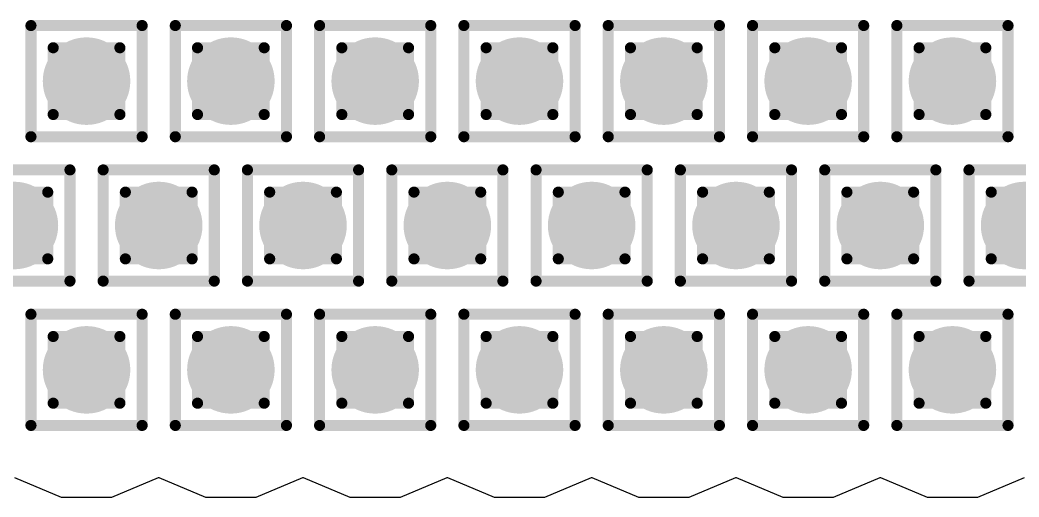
# Model space of a CAD drawing. Header units: inches. Extents: x -12 to 5357, y -8 to 5291.
# Drawn here: x 37.18 to 41.746, y 8.817 to 10.997 of the extents above; entities that cross this region are included whole.
import ezdxf

# ---------------------------------------------------------------- set-up
doc = ezdxf.new("R2010")
doc.units = ezdxf.units.IN
for name, color, linetype in [('Bottom Layer', 5, 'Continuous'), ('Drill Drawing', 1, 'Continuous'), ('Ground', 16, 'Continuous'), ('Power', 76, 'Continuous'), ('Top Layer', 1, 'Continuous'), ('Via Holes', 16, 'Continuous')]:
    doc.layers.add(name, color=color, linetype=linetype)

msp = doc.modelspace()

# ---------------------------------------------------------------- hatches: boundary and pattern name
at = {"layer": 'Bottom Layer'}
h = msp.add_hatch(color=5, dxfattribs=at)
edge = h.paths.add_edge_path()
edge.add_arc((37.4843, 10.7172), 0.2, 0, 360)
h = msp.add_hatch(color=5, dxfattribs=at)
edge = h.paths.add_edge_path()
edge.add_arc((38.1439, 10.7172), 0.2, 0, 360)
h = msp.add_hatch(color=5, dxfattribs=at)
edge = h.paths.add_edge_path()
edge.add_arc((38.8034, 10.7172), 0.2, 0, 360)
h = msp.add_hatch(color=5, dxfattribs=at)
edge = h.paths.add_edge_path()
edge.add_arc((39.4629, 10.7172), 0.2, 0, 360)
h = msp.add_hatch(color=5, dxfattribs=at)
edge = h.paths.add_edge_path()
edge.add_arc((40.1225, 10.7172), 0.2, 0, 360)
h = msp.add_hatch(color=5, dxfattribs=at)
edge = h.paths.add_edge_path()
edge.add_arc((40.782, 10.7172), 0.2, 0, 360)
h = msp.add_hatch(color=5, dxfattribs=at)
edge = h.paths.add_edge_path()
edge.add_arc((41.4415, 10.7172), 0.2, 0, 360)
h = msp.add_hatch(color=5, dxfattribs=at)
edge = h.paths.add_edge_path()
edge.add_arc((37.1546, 10.0576), 0.2, 0, 360)
h = msp.add_hatch(color=5, dxfattribs=at)
edge = h.paths.add_edge_path()
edge.add_arc((37.8141, 10.0576), 0.2, 0, 360)
h = msp.add_hatch(color=5, dxfattribs=at)
edge = h.paths.add_edge_path()
edge.add_arc((38.4736, 10.0576), 0.2, 0, 360)
h = msp.add_hatch(color=5, dxfattribs=at)
edge = h.paths.add_edge_path()
edge.add_arc((39.1332, 10.0576), 0.2, 0, 360)
h = msp.add_hatch(color=5, dxfattribs=at)
edge = h.paths.add_edge_path()
edge.add_arc((39.7927, 10.0576), 0.2, 0, 360)
h = msp.add_hatch(color=5, dxfattribs=at)
edge = h.paths.add_edge_path()
edge.add_arc((40.4522, 10.0576), 0.2, 0, 360)
h = msp.add_hatch(color=5, dxfattribs=at)
edge = h.paths.add_edge_path()
edge.add_arc((41.1118, 10.0576), 0.2, 0, 360)
h = msp.add_hatch(color=5, dxfattribs=at)
edge = h.paths.add_edge_path()
edge.add_arc((41.7713, 10.0576), 0.2, 0, 360)
h = msp.add_hatch(color=5, dxfattribs=at)
edge = h.paths.add_edge_path()
edge.add_arc((37.4843, 9.3981), 0.2, 0, 360)
h = msp.add_hatch(color=5, dxfattribs=at)
edge = h.paths.add_edge_path()
edge.add_arc((38.1439, 9.3981), 0.2, 0, 360)
h = msp.add_hatch(color=5, dxfattribs=at)
edge = h.paths.add_edge_path()
edge.add_arc((38.8034, 9.3981), 0.2, 0, 360)
h = msp.add_hatch(color=5, dxfattribs=at)
edge = h.paths.add_edge_path()
edge.add_arc((39.4629, 9.3981), 0.2, 0, 360)
h = msp.add_hatch(color=5, dxfattribs=at)
edge = h.paths.add_edge_path()
edge.add_arc((40.1225, 9.3981), 0.2, 0, 360)
h = msp.add_hatch(color=5, dxfattribs=at)
edge = h.paths.add_edge_path()
edge.add_arc((40.782, 9.3981), 0.2, 0, 360)
h = msp.add_hatch(color=5, dxfattribs=at)
edge = h.paths.add_edge_path()
edge.add_arc((41.4415, 9.3981), 0.2, 0, 360)
at = {"layer": 'Ground'}
h = msp.add_hatch(color=16, dxfattribs=at)
edge = h.paths.add_edge_path()
edge.add_arc((37.4843, 10.7172), 0.2, 0, 360)
h = msp.add_hatch(color=16, dxfattribs=at)
edge = h.paths.add_edge_path()
edge.add_arc((38.1439, 10.7172), 0.2, 0, 360)
h = msp.add_hatch(color=16, dxfattribs=at)
edge = h.paths.add_edge_path()
edge.add_arc((38.8034, 10.7172), 0.2, 0, 360)
h = msp.add_hatch(color=16, dxfattribs=at)
edge = h.paths.add_edge_path()
edge.add_arc((39.4629, 10.7172), 0.2, 0, 360)
h = msp.add_hatch(color=16, dxfattribs=at)
edge = h.paths.add_edge_path()
edge.add_arc((40.1225, 10.7172), 0.2, 0, 360)
h = msp.add_hatch(color=16, dxfattribs=at)
edge = h.paths.add_edge_path()
edge.add_arc((40.782, 10.7172), 0.2, 0, 360)
h = msp.add_hatch(color=16, dxfattribs=at)
edge = h.paths.add_edge_path()
edge.add_arc((41.4415, 10.7172), 0.2, 0, 360)
h = msp.add_hatch(color=16, dxfattribs=at)
edge = h.paths.add_edge_path()
edge.add_arc((37.1546, 10.0576), 0.2, 0, 360)
h = msp.add_hatch(color=16, dxfattribs=at)
edge = h.paths.add_edge_path()
edge.add_arc((37.8141, 10.0576), 0.2, 0, 360)
h = msp.add_hatch(color=16, dxfattribs=at)
edge = h.paths.add_edge_path()
edge.add_arc((38.4736, 10.0576), 0.2, 0, 360)
h = msp.add_hatch(color=16, dxfattribs=at)
edge = h.paths.add_edge_path()
edge.add_arc((39.1332, 10.0576), 0.2, 0, 360)
h = msp.add_hatch(color=16, dxfattribs=at)
edge = h.paths.add_edge_path()
edge.add_arc((39.7927, 10.0576), 0.2, 0, 360)
h = msp.add_hatch(color=16, dxfattribs=at)
edge = h.paths.add_edge_path()
edge.add_arc((40.4522, 10.0576), 0.2, 0, 360)
h = msp.add_hatch(color=16, dxfattribs=at)
edge = h.paths.add_edge_path()
edge.add_arc((41.1118, 10.0576), 0.2, 0, 360)
h = msp.add_hatch(color=16, dxfattribs=at)
edge = h.paths.add_edge_path()
edge.add_arc((41.7713, 10.0576), 0.2, 0, 360)
h = msp.add_hatch(color=16, dxfattribs=at)
edge = h.paths.add_edge_path()
edge.add_arc((37.4843, 9.3981), 0.2, 0, 360)
h = msp.add_hatch(color=16, dxfattribs=at)
edge = h.paths.add_edge_path()
edge.add_arc((38.1439, 9.3981), 0.2, 0, 360)
h = msp.add_hatch(color=16, dxfattribs=at)
edge = h.paths.add_edge_path()
edge.add_arc((38.8034, 9.3981), 0.2, 0, 360)
h = msp.add_hatch(color=16, dxfattribs=at)
edge = h.paths.add_edge_path()
edge.add_arc((39.4629, 9.3981), 0.2, 0, 360)
h = msp.add_hatch(color=16, dxfattribs=at)
edge = h.paths.add_edge_path()
edge.add_arc((40.1225, 9.3981), 0.2, 0, 360)
h = msp.add_hatch(color=16, dxfattribs=at)
edge = h.paths.add_edge_path()
edge.add_arc((40.782, 9.3981), 0.2, 0, 360)
h = msp.add_hatch(color=16, dxfattribs=at)
edge = h.paths.add_edge_path()
edge.add_arc((41.4415, 9.3981), 0.2, 0, 360)
at = {"layer": 'Power'}
h = msp.add_hatch(color=76, dxfattribs=at)
edge = h.paths.add_edge_path()
edge.add_arc((37.4843, 10.7172), 0.2, 0, 360)
h = msp.add_hatch(color=76, dxfattribs=at)
edge = h.paths.add_edge_path()
edge.add_arc((38.1439, 10.7172), 0.2, 0, 360)
h = msp.add_hatch(color=76, dxfattribs=at)
edge = h.paths.add_edge_path()
edge.add_arc((38.8034, 10.7172), 0.2, 0, 360)
h = msp.add_hatch(color=76, dxfattribs=at)
edge = h.paths.add_edge_path()
edge.add_arc((39.4629, 10.7172), 0.2, 0, 360)
h = msp.add_hatch(color=76, dxfattribs=at)
edge = h.paths.add_edge_path()
edge.add_arc((40.1225, 10.7172), 0.2, 0, 360)
h = msp.add_hatch(color=76, dxfattribs=at)
edge = h.paths.add_edge_path()
edge.add_arc((40.782, 10.7172), 0.2, 0, 360)
h = msp.add_hatch(color=76, dxfattribs=at)
edge = h.paths.add_edge_path()
edge.add_arc((41.4415, 10.7172), 0.2, 0, 360)
h = msp.add_hatch(color=76, dxfattribs=at)
edge = h.paths.add_edge_path()
edge.add_arc((37.1546, 10.0576), 0.2, 0, 360)
h = msp.add_hatch(color=76, dxfattribs=at)
edge = h.paths.add_edge_path()
edge.add_arc((37.8141, 10.0576), 0.2, 0, 360)
h = msp.add_hatch(color=76, dxfattribs=at)
edge = h.paths.add_edge_path()
edge.add_arc((38.4736, 10.0576), 0.2, 0, 360)
h = msp.add_hatch(color=76, dxfattribs=at)
edge = h.paths.add_edge_path()
edge.add_arc((39.1332, 10.0576), 0.2, 0, 360)
h = msp.add_hatch(color=76, dxfattribs=at)
edge = h.paths.add_edge_path()
edge.add_arc((39.7927, 10.0576), 0.2, 0, 360)
h = msp.add_hatch(color=76, dxfattribs=at)
edge = h.paths.add_edge_path()
edge.add_arc((40.4522, 10.0576), 0.2, 0, 360)
h = msp.add_hatch(color=76, dxfattribs=at)
edge = h.paths.add_edge_path()
edge.add_arc((41.1118, 10.0576), 0.2, 0, 360)
h = msp.add_hatch(color=76, dxfattribs=at)
edge = h.paths.add_edge_path()
edge.add_arc((41.7713, 10.0576), 0.2, 0, 360)
h = msp.add_hatch(color=76, dxfattribs=at)
edge = h.paths.add_edge_path()
edge.add_arc((37.4843, 9.3981), 0.2, 0, 360)
h = msp.add_hatch(color=76, dxfattribs=at)
edge = h.paths.add_edge_path()
edge.add_arc((38.1439, 9.3981), 0.2, 0, 360)
h = msp.add_hatch(color=76, dxfattribs=at)
edge = h.paths.add_edge_path()
edge.add_arc((38.8034, 9.3981), 0.2, 0, 360)
h = msp.add_hatch(color=76, dxfattribs=at)
edge = h.paths.add_edge_path()
edge.add_arc((39.4629, 9.3981), 0.2, 0, 360)
h = msp.add_hatch(color=76, dxfattribs=at)
edge = h.paths.add_edge_path()
edge.add_arc((40.1225, 9.3981), 0.2, 0, 360)
h = msp.add_hatch(color=76, dxfattribs=at)
edge = h.paths.add_edge_path()
edge.add_arc((40.782, 9.3981), 0.2, 0, 360)
h = msp.add_hatch(color=76, dxfattribs=at)
edge = h.paths.add_edge_path()
edge.add_arc((41.4415, 9.3981), 0.2, 0, 360)
at = {"layer": 'Top Layer'}
h = msp.add_hatch(color=1, dxfattribs=at)
edge = h.paths.add_edge_path()
edge.add_arc((37.4843, 10.7172), 0.2, 0, 360)
h = msp.add_hatch(color=1, dxfattribs=at)
edge = h.paths.add_edge_path()
edge.add_arc((38.1439, 10.7172), 0.2, 0, 360)
h = msp.add_hatch(color=1, dxfattribs=at)
edge = h.paths.add_edge_path()
edge.add_arc((38.8034, 10.7172), 0.2, 0, 360)
h = msp.add_hatch(color=1, dxfattribs=at)
edge = h.paths.add_edge_path()
edge.add_arc((39.4629, 10.7172), 0.2, 0, 360)
h = msp.add_hatch(color=1, dxfattribs=at)
edge = h.paths.add_edge_path()
edge.add_arc((40.1225, 10.7172), 0.2, 0, 360)
h = msp.add_hatch(color=1, dxfattribs=at)
edge = h.paths.add_edge_path()
edge.add_arc((40.782, 10.7172), 0.2, 0, 360)
h = msp.add_hatch(color=1, dxfattribs=at)
edge = h.paths.add_edge_path()
edge.add_arc((41.4415, 10.7172), 0.2, 0, 360)
h = msp.add_hatch(color=1, dxfattribs=at)
edge = h.paths.add_edge_path()
edge.add_arc((37.1546, 10.0576), 0.2, 0, 360)
h = msp.add_hatch(color=1, dxfattribs=at)
edge = h.paths.add_edge_path()
edge.add_arc((37.8141, 10.0576), 0.2, 0, 360)
h = msp.add_hatch(color=1, dxfattribs=at)
edge = h.paths.add_edge_path()
edge.add_arc((38.4736, 10.0576), 0.2, 0, 360)
h = msp.add_hatch(color=1, dxfattribs=at)
edge = h.paths.add_edge_path()
edge.add_arc((39.1332, 10.0576), 0.2, 0, 360)
h = msp.add_hatch(color=1, dxfattribs=at)
edge = h.paths.add_edge_path()
edge.add_arc((39.7927, 10.0576), 0.2, 0, 360)
h = msp.add_hatch(color=1, dxfattribs=at)
edge = h.paths.add_edge_path()
edge.add_arc((40.4522, 10.0576), 0.2, 0, 360)
h = msp.add_hatch(color=1, dxfattribs=at)
edge = h.paths.add_edge_path()
edge.add_arc((41.1118, 10.0576), 0.2, 0, 360)
h = msp.add_hatch(color=1, dxfattribs=at)
edge = h.paths.add_edge_path()
edge.add_arc((41.7713, 10.0576), 0.2, 0, 360)
h = msp.add_hatch(color=1, dxfattribs=at)
edge = h.paths.add_edge_path()
edge.add_arc((37.4843, 9.3981), 0.2, 0, 360)
h = msp.add_hatch(color=1, dxfattribs=at)
edge = h.paths.add_edge_path()
edge.add_arc((38.1439, 9.3981), 0.2, 0, 360)
h = msp.add_hatch(color=1, dxfattribs=at)
edge = h.paths.add_edge_path()
edge.add_arc((38.8034, 9.3981), 0.2, 0, 360)
h = msp.add_hatch(color=1, dxfattribs=at)
edge = h.paths.add_edge_path()
edge.add_arc((39.4629, 9.3981), 0.2, 0, 360)
h = msp.add_hatch(color=1, dxfattribs=at)
edge = h.paths.add_edge_path()
edge.add_arc((40.1225, 9.3981), 0.2, 0, 360)
h = msp.add_hatch(color=1, dxfattribs=at)
edge = h.paths.add_edge_path()
edge.add_arc((40.782, 9.3981), 0.2, 0, 360)
h = msp.add_hatch(color=1, dxfattribs=at)
edge = h.paths.add_edge_path()
edge.add_arc((41.4415, 9.3981), 0.2, 0, 360)
at = {"layer": 'Via Holes'}
h = msp.add_hatch(color=7, dxfattribs=at)
edge = h.paths.add_edge_path()
edge.add_arc((37.4843, 10.7172), 0.1, 0, 360)
h = msp.add_hatch(color=7, dxfattribs=at)
edge = h.paths.add_edge_path()
edge.add_arc((38.1439, 10.7172), 0.1, 0, 360)
h = msp.add_hatch(color=7, dxfattribs=at)
edge = h.paths.add_edge_path()
edge.add_arc((38.8034, 10.7172), 0.1, 0, 360)
h = msp.add_hatch(color=7, dxfattribs=at)
edge = h.paths.add_edge_path()
edge.add_arc((39.4629, 10.7172), 0.1, 0, 360)
h = msp.add_hatch(color=7, dxfattribs=at)
edge = h.paths.add_edge_path()
edge.add_arc((40.1225, 10.7172), 0.1, 0, 360)
h = msp.add_hatch(color=7, dxfattribs=at)
edge = h.paths.add_edge_path()
edge.add_arc((40.782, 10.7172), 0.1, 0, 360)
h = msp.add_hatch(color=7, dxfattribs=at)
edge = h.paths.add_edge_path()
edge.add_arc((41.4415, 10.7172), 0.1, 0, 360)
h = msp.add_hatch(color=7, dxfattribs=at)
edge = h.paths.add_edge_path()
edge.add_arc((37.1546, 10.0576), 0.1, 0, 360)
h = msp.add_hatch(color=7, dxfattribs=at)
edge = h.paths.add_edge_path()
edge.add_arc((37.8141, 10.0576), 0.1, 0, 360)
h = msp.add_hatch(color=7, dxfattribs=at)
edge = h.paths.add_edge_path()
edge.add_arc((38.4736, 10.0576), 0.1, 0, 360)
h = msp.add_hatch(color=7, dxfattribs=at)
edge = h.paths.add_edge_path()
edge.add_arc((39.1332, 10.0576), 0.1, 0, 360)
h = msp.add_hatch(color=7, dxfattribs=at)
edge = h.paths.add_edge_path()
edge.add_arc((39.7927, 10.0576), 0.1, 0, 360)
h = msp.add_hatch(color=7, dxfattribs=at)
edge = h.paths.add_edge_path()
edge.add_arc((40.4522, 10.0576), 0.1, 0, 360)
h = msp.add_hatch(color=7, dxfattribs=at)
edge = h.paths.add_edge_path()
edge.add_arc((41.1118, 10.0576), 0.1, 0, 360)
h = msp.add_hatch(color=7, dxfattribs=at)
edge = h.paths.add_edge_path()
edge.add_arc((41.7713, 10.0576), 0.1, 0, 360)
h = msp.add_hatch(color=7, dxfattribs=at)
edge = h.paths.add_edge_path()
edge.add_arc((37.4843, 9.3981), 0.1, 0, 360)
h = msp.add_hatch(color=7, dxfattribs=at)
edge = h.paths.add_edge_path()
edge.add_arc((38.1439, 9.3981), 0.1, 0, 360)
h = msp.add_hatch(color=7, dxfattribs=at)
edge = h.paths.add_edge_path()
edge.add_arc((38.8034, 9.3981), 0.1, 0, 360)
h = msp.add_hatch(color=7, dxfattribs=at)
edge = h.paths.add_edge_path()
edge.add_arc((39.4629, 9.3981), 0.1, 0, 360)
h = msp.add_hatch(color=7, dxfattribs=at)
edge = h.paths.add_edge_path()
edge.add_arc((40.1225, 9.3981), 0.1, 0, 360)
h = msp.add_hatch(color=7, dxfattribs=at)
edge = h.paths.add_edge_path()
edge.add_arc((40.782, 9.3981), 0.1, 0, 360)
h = msp.add_hatch(color=7, dxfattribs=at)
edge = h.paths.add_edge_path()
edge.add_arc((41.4415, 9.3981), 0.1, 0, 360)

# ---------------------------------------------------------------- linework, layer by layer
at = {"layer": 'Drill Drawing', "const_width": 0.0508}
for points in [[(37.2303, 10.9712), (37.7383, 10.9712)], [(37.2303, 10.4632), (37.2303, 10.9712)], [(37.7383, 10.4632), (37.7383, 10.9712)], [(37.8899, 10.9712), (38.3979, 10.9712)], [(37.8899, 10.4632), (37.8899, 10.9712)], [(38.3979, 10.4632), (38.3979, 10.9712)], [(38.5494, 10.9712), (39.0574, 10.9712)], [(38.5494, 10.4632), (38.5494, 10.9712)], [(39.0574, 10.4632), (39.0574, 10.9712)], [(39.2089, 10.9712), (39.7169, 10.9712)], [(39.2089, 10.4632), (39.2089, 10.9712)], [(39.7169, 10.4632), (39.7169, 10.9712)], [(39.8685, 10.9712), (40.3765, 10.9712)], [(39.8685, 10.4632), (39.8685, 10.9712)], [(40.3765, 10.4632), (40.3765, 10.9712)], [(40.528, 10.9712), (41.036, 10.9712)], [(40.528, 10.4632), (40.528, 10.9712)], [(41.036, 10.4632), (41.036, 10.9712)], [(41.1875, 10.9712), (41.6955, 10.9712)], [(41.1875, 10.4632), (41.1875, 10.9712)], [(41.6955, 10.4632), (41.6955, 10.9712)], [(37.3319, 10.8696), (37.6367, 10.8696)], [(37.3319, 10.5648), (37.3319, 10.8696)], [(37.6367, 10.5648), (37.6367, 10.8696)], [(37.9915, 10.8696), (38.2963, 10.8696)], [(37.9915, 10.5648), (37.9915, 10.8696)], [(38.2963, 10.5648), (38.2963, 10.8696)], [(38.651, 10.8696), (38.9558, 10.8696)], [(38.651, 10.5648), (38.651, 10.8696)], [(38.9558, 10.5648), (38.9558, 10.8696)], [(39.3105, 10.8696), (39.6153, 10.8696)], [(39.3105, 10.5648), (39.3105, 10.8696)], [(39.6153, 10.5648), (39.6153, 10.8696)], [(39.9701, 10.8696), (40.2749, 10.8696)], [(39.9701, 10.5648), (39.9701, 10.8696)], [(40.2749, 10.5648), (40.2749, 10.8696)], [(40.6296, 10.8696), (40.9344, 10.8696)], [(40.6296, 10.5648), (40.6296, 10.8696)], [(40.9344, 10.5648), (40.9344, 10.8696)], [(41.2891, 10.8696), (41.5939, 10.8696)], [(41.2891, 10.5648), (41.2891, 10.8696)], [(41.5939, 10.5648), (41.5939, 10.8696)], [(37.3319, 10.5648), (37.6367, 10.5648)], [(37.9915, 10.5648), (38.2963, 10.5648)], [(38.651, 10.5648), (38.9558, 10.5648)], [(39.3105, 10.5648), (39.6153, 10.5648)], [(39.9701, 10.5648), (40.2749, 10.5648)], [(40.6296, 10.5648), (40.9344, 10.5648)], [(41.2891, 10.5648), (41.5939, 10.5648)], [(37.2303, 10.4632), (37.7383, 10.4632)], [(37.8899, 10.4632), (38.3979, 10.4632)], [(38.5494, 10.4632), (39.0574, 10.4632)], [(39.2089, 10.4632), (39.7169, 10.4632)], [(39.8685, 10.4632), (40.3765, 10.4632)], [(40.528, 10.4632), (41.036, 10.4632)], [(41.1875, 10.4632), (41.6955, 10.4632)], [(36.9006, 10.3116), (37.4086, 10.3116)], [(37.4086, 9.8036), (37.4086, 10.3116)], [(37.5601, 10.3116), (38.0681, 10.3116)], [(37.5601, 9.8036), (37.5601, 10.3116)], [(38.0681, 9.8036), (38.0681, 10.3116)], [(38.2196, 10.3116), (38.7276, 10.3116)], [(38.2196, 9.8036), (38.2196, 10.3116)], [(38.7276, 9.8036), (38.7276, 10.3116)], [(38.8792, 10.3116), (39.3872, 10.3116)], [(38.8792, 9.8036), (38.8792, 10.3116)], [(39.3872, 9.8036), (39.3872, 10.3116)], [(39.5387, 10.3116), (40.0467, 10.3116)], [(39.5387, 9.8036), (39.5387, 10.3116)], [(40.0467, 9.8036), (40.0467, 10.3116)], [(40.1982, 10.3116), (40.7062, 10.3116)], [(40.1982, 9.8036), (40.1982, 10.3116)], [(40.7062, 9.8036), (40.7062, 10.3116)], [(40.8578, 10.3116), (41.3658, 10.3116)], [(40.8578, 9.8036), (40.8578, 10.3116)], [(41.3658, 9.8036), (41.3658, 10.3116)], [(41.5173, 10.3116), (42.0253, 10.3116)], [(41.5173, 9.8036), (41.5173, 10.3116)], [(37.0022, 10.21), (37.307, 10.21)], [(37.307, 9.9052), (37.307, 10.21)], [(37.6617, 10.21), (37.9665, 10.21)], [(37.6617, 9.9052), (37.6617, 10.21)], [(37.9665, 9.9052), (37.9665, 10.21)], [(38.3212, 10.21), (38.626, 10.21)], [(38.3212, 9.9052), (38.3212, 10.21)], [(38.626, 9.9052), (38.626, 10.21)], [(38.9808, 10.21), (39.2856, 10.21)], [(38.9808, 9.9052), (38.9808, 10.21)], [(39.2856, 9.9052), (39.2856, 10.21)], [(39.6403, 10.21), (39.9451, 10.21)], [(39.6403, 9.9052), (39.6403, 10.21)], [(39.9451, 9.9052), (39.9451, 10.21)], [(40.2998, 10.21), (40.6046, 10.21)], [(40.2998, 9.9052), (40.2998, 10.21)], [(40.6046, 9.9052), (40.6046, 10.21)], [(40.9594, 10.21), (41.2642, 10.21)], [(40.9594, 9.9052), (40.9594, 10.21)], [(41.2642, 9.9052), (41.2642, 10.21)], [(41.6189, 10.21), (41.9237, 10.21)], [(41.6189, 9.9052), (41.6189, 10.21)], [(37.0022, 9.9052), (37.307, 9.9052)], [(37.6617, 9.9052), (37.9665, 9.9052)], [(38.3212, 9.9052), (38.626, 9.9052)], [(38.9808, 9.9052), (39.2856, 9.9052)], [(39.6403, 9.9052), (39.9451, 9.9052)], [(40.2998, 9.9052), (40.6046, 9.9052)], [(40.9594, 9.9052), (41.2642, 9.9052)], [(41.6189, 9.9052), (41.9237, 9.9052)], [(36.9006, 9.8036), (37.4086, 9.8036)], [(37.5601, 9.8036), (38.0681, 9.8036)], [(38.2196, 9.8036), (38.7276, 9.8036)], [(38.8792, 9.8036), (39.3872, 9.8036)], [(39.5387, 9.8036), (40.0467, 9.8036)], [(40.1982, 9.8036), (40.7062, 9.8036)], [(40.8578, 9.8036), (41.3658, 9.8036)], [(41.5173, 9.8036), (42.0253, 9.8036)], [(37.2303, 9.6521), (37.7383, 9.6521)], [(37.2303, 9.1441), (37.2303, 9.6521)], [(37.7383, 9.1441), (37.7383, 9.6521)], [(37.8899, 9.6521), (38.3979, 9.6521)], [(37.8899, 9.1441), (37.8899, 9.6521)], [(38.3979, 9.1441), (38.3979, 9.6521)], [(38.5494, 9.6521), (39.0574, 9.6521)], [(38.5494, 9.1441), (38.5494, 9.6521)], [(39.0574, 9.1441), (39.0574, 9.6521)], [(39.2089, 9.6521), (39.7169, 9.6521)], [(39.2089, 9.1441), (39.2089, 9.6521)], [(39.7169, 9.1441), (39.7169, 9.6521)], [(39.8685, 9.6521), (40.3765, 9.6521)], [(39.8685, 9.1441), (39.8685, 9.6521)], [(40.3765, 9.1441), (40.3765, 9.6521)], [(40.528, 9.6521), (41.036, 9.6521)], [(40.528, 9.1441), (40.528, 9.6521)], [(41.036, 9.1441), (41.036, 9.6521)], [(41.1875, 9.6521), (41.6955, 9.6521)], [(41.1875, 9.1441), (41.1875, 9.6521)], [(41.6955, 9.1441), (41.6955, 9.6521)], [(37.3319, 9.5505), (37.6367, 9.5505)], [(37.3319, 9.2457), (37.3319, 9.5505)], [(37.6367, 9.2457), (37.6367, 9.5505)], [(37.9915, 9.5505), (38.2963, 9.5505)], [(37.9915, 9.2457), (37.9915, 9.5505)], [(38.2963, 9.2457), (38.2963, 9.5505)], [(38.651, 9.5505), (38.9558, 9.5505)], [(38.651, 9.2457), (38.651, 9.5505)], [(38.9558, 9.2457), (38.9558, 9.5505)], [(39.3105, 9.5505), (39.6153, 9.5505)], [(39.3105, 9.2457), (39.3105, 9.5505)], [(39.6153, 9.2457), (39.6153, 9.5505)], [(39.9701, 9.5505), (40.2749, 9.5505)], [(39.9701, 9.2457), (39.9701, 9.5505)], [(40.2749, 9.2457), (40.2749, 9.5505)], [(40.6296, 9.5505), (40.9344, 9.5505)], [(40.6296, 9.2457), (40.6296, 9.5505)], [(40.9344, 9.2457), (40.9344, 9.5505)], [(41.2891, 9.5505), (41.5939, 9.5505)], [(41.2891, 9.2457), (41.2891, 9.5505)], [(41.5939, 9.2457), (41.5939, 9.5505)], [(37.3319, 9.2457), (37.6367, 9.2457)], [(37.9915, 9.2457), (38.2963, 9.2457)], [(38.651, 9.2457), (38.9558, 9.2457)], [(39.3105, 9.2457), (39.6153, 9.2457)], [(39.9701, 9.2457), (40.2749, 9.2457)], [(40.6296, 9.2457), (40.9344, 9.2457)], [(41.2891, 9.2457), (41.5939, 9.2457)], [(37.2303, 9.1441), (37.7383, 9.1441)], [(37.8899, 9.1441), (38.3979, 9.1441)], [(38.5494, 9.1441), (39.0574, 9.1441)], [(39.2089, 9.1441), (39.7169, 9.1441)], [(39.8685, 9.1441), (40.3765, 9.1441)], [(40.528, 9.1441), (41.036, 9.1441)], [(41.1875, 9.1441), (41.6955, 9.1441)]]:
    msp.add_lwpolyline(points, dxfattribs=at)
at = {"layer": 'Drill Drawing', "const_width": 0.0254}
for points in [[(37.2176, 10.9712, 1), (37.243, 10.9712, 1)], [(37.2176, 10.9712, 1), (37.243, 10.9712, 1)], [(37.7256, 10.9712, 1), (37.751, 10.9712, 1)], [(37.7256, 10.9712, 1), (37.751, 10.9712, 1)], [(37.8772, 10.9712, 1), (37.9026, 10.9712, 1)], [(37.8772, 10.9712, 1), (37.9026, 10.9712, 1)], [(38.3852, 10.9712, 1), (38.4106, 10.9712, 1)], [(38.3852, 10.9712, 1), (38.4106, 10.9712, 1)], [(38.5367, 10.9712, 1), (38.5621, 10.9712, 1)], [(38.5367, 10.9712, 1), (38.5621, 10.9712, 1)], [(39.0447, 10.9712, 1), (39.0701, 10.9712, 1)], [(39.0447, 10.9712, 1), (39.0701, 10.9712, 1)], [(39.1962, 10.9712, 1), (39.2216, 10.9712, 1)], [(39.1962, 10.9712, 1), (39.2216, 10.9712, 1)], [(39.7042, 10.9712, 1), (39.7296, 10.9712, 1)], [(39.7042, 10.9712, 1), (39.7296, 10.9712, 1)], [(39.8558, 10.9712, 1), (39.8812, 10.9712, 1)], [(39.8558, 10.9712, 1), (39.8812, 10.9712, 1)], [(40.3638, 10.9712, 1), (40.3892, 10.9712, 1)], [(40.3638, 10.9712, 1), (40.3892, 10.9712, 1)], [(40.5153, 10.9712, 1), (40.5407, 10.9712, 1)], [(40.5153, 10.9712, 1), (40.5407, 10.9712, 1)], [(41.0233, 10.9712, 1), (41.0487, 10.9712, 1)], [(41.0233, 10.9712, 1), (41.0487, 10.9712, 1)], [(41.1748, 10.9712, 1), (41.2002, 10.9712, 1)], [(41.1748, 10.9712, 1), (41.2002, 10.9712, 1)], [(41.6828, 10.9712, 1), (41.7082, 10.9712, 1)], [(41.6828, 10.9712, 1), (41.7082, 10.9712, 1)], [(37.3192, 10.8696, 1), (37.3446, 10.8696, 1)], [(37.3192, 10.8696, 1), (37.3446, 10.8696, 1)], [(37.624, 10.8696, 1), (37.6494, 10.8696, 1)], [(37.624, 10.8696, 1), (37.6494, 10.8696, 1)], [(37.9788, 10.8696, 1), (38.0042, 10.8696, 1)], [(37.9788, 10.8696, 1), (38.0042, 10.8696, 1)], [(38.2836, 10.8696, 1), (38.309, 10.8696, 1)], [(38.2836, 10.8696, 1), (38.309, 10.8696, 1)], [(38.6383, 10.8696, 1), (38.6637, 10.8696, 1)], [(38.6383, 10.8696, 1), (38.6637, 10.8696, 1)], [(38.9431, 10.8696, 1), (38.9685, 10.8696, 1)], [(38.9431, 10.8696, 1), (38.9685, 10.8696, 1)], [(39.2978, 10.8696, 1), (39.3232, 10.8696, 1)], [(39.2978, 10.8696, 1), (39.3232, 10.8696, 1)], [(39.6026, 10.8696, 1), (39.628, 10.8696, 1)], [(39.6026, 10.8696, 1), (39.628, 10.8696, 1)], [(39.9574, 10.8696, 1), (39.9828, 10.8696, 1)], [(39.9574, 10.8696, 1), (39.9828, 10.8696, 1)], [(40.2622, 10.8696, 1), (40.2876, 10.8696, 1)], [(40.2622, 10.8696, 1), (40.2876, 10.8696, 1)], [(40.6169, 10.8696, 1), (40.6423, 10.8696, 1)], [(40.6169, 10.8696, 1), (40.6423, 10.8696, 1)], [(40.9217, 10.8696, 1), (40.9471, 10.8696, 1)], [(40.9217, 10.8696, 1), (40.9471, 10.8696, 1)], [(41.2764, 10.8696, 1), (41.3018, 10.8696, 1)], [(41.2764, 10.8696, 1), (41.3018, 10.8696, 1)], [(41.5812, 10.8696, 1), (41.6066, 10.8696, 1)], [(41.5812, 10.8696, 1), (41.6066, 10.8696, 1)], [(37.3192, 10.5648, 1), (37.3446, 10.5648, 1)], [(37.3192, 10.5648, 1), (37.3446, 10.5648, 1)], [(37.624, 10.5648, 1), (37.6494, 10.5648, 1)], [(37.624, 10.5648, 1), (37.6494, 10.5648, 1)], [(37.9788, 10.5648, 1), (38.0042, 10.5648, 1)], [(37.9788, 10.5648, 1), (38.0042, 10.5648, 1)], [(38.2836, 10.5648, 1), (38.309, 10.5648, 1)], [(38.2836, 10.5648, 1), (38.309, 10.5648, 1)], [(38.6383, 10.5648, 1), (38.6637, 10.5648, 1)], [(38.6383, 10.5648, 1), (38.6637, 10.5648, 1)], [(38.9431, 10.5648, 1), (38.9685, 10.5648, 1)], [(38.9431, 10.5648, 1), (38.9685, 10.5648, 1)], [(39.2978, 10.5648, 1), (39.3232, 10.5648, 1)], [(39.2978, 10.5648, 1), (39.3232, 10.5648, 1)], [(39.6026, 10.5648, 1), (39.628, 10.5648, 1)], [(39.6026, 10.5648, 1), (39.628, 10.5648, 1)], [(39.9574, 10.5648, 1), (39.9828, 10.5648, 1)], [(39.9574, 10.5648, 1), (39.9828, 10.5648, 1)], [(40.2622, 10.5648, 1), (40.2876, 10.5648, 1)], [(40.2622, 10.5648, 1), (40.2876, 10.5648, 1)], [(40.6169, 10.5648, 1), (40.6423, 10.5648, 1)], [(40.6169, 10.5648, 1), (40.6423, 10.5648, 1)], [(40.9217, 10.5648, 1), (40.9471, 10.5648, 1)], [(40.9217, 10.5648, 1), (40.9471, 10.5648, 1)], [(41.2764, 10.5648, 1), (41.3018, 10.5648, 1)], [(41.2764, 10.5648, 1), (41.3018, 10.5648, 1)], [(41.5812, 10.5648, 1), (41.6066, 10.5648, 1)], [(41.5812, 10.5648, 1), (41.6066, 10.5648, 1)], [(37.2176, 10.4632, 1), (37.243, 10.4632, 1)], [(37.2176, 10.4632, 1), (37.243, 10.4632, 1)], [(37.7256, 10.4632, 1), (37.751, 10.4632, 1)], [(37.7256, 10.4632, 1), (37.751, 10.4632, 1)], [(37.8772, 10.4632, 1), (37.9026, 10.4632, 1)], [(37.8772, 10.4632, 1), (37.9026, 10.4632, 1)], [(38.3852, 10.4632, 1), (38.4106, 10.4632, 1)], [(38.3852, 10.4632, 1), (38.4106, 10.4632, 1)], [(38.5367, 10.4632, 1), (38.5621, 10.4632, 1)], [(38.5367, 10.4632, 1), (38.5621, 10.4632, 1)], [(39.0447, 10.4632, 1), (39.0701, 10.4632, 1)], [(39.0447, 10.4632, 1), (39.0701, 10.4632, 1)], [(39.1962, 10.4632, 1), (39.2216, 10.4632, 1)], [(39.1962, 10.4632, 1), (39.2216, 10.4632, 1)], [(39.7042, 10.4632, 1), (39.7296, 10.4632, 1)], [(39.7042, 10.4632, 1), (39.7296, 10.4632, 1)], [(39.8558, 10.4632, 1), (39.8812, 10.4632, 1)], [(39.8558, 10.4632, 1), (39.8812, 10.4632, 1)], [(40.3638, 10.4632, 1), (40.3892, 10.4632, 1)], [(40.3638, 10.4632, 1), (40.3892, 10.4632, 1)], [(40.5153, 10.4632, 1), (40.5407, 10.4632, 1)], [(40.5153, 10.4632, 1), (40.5407, 10.4632, 1)], [(41.0233, 10.4632, 1), (41.0487, 10.4632, 1)], [(41.0233, 10.4632, 1), (41.0487, 10.4632, 1)], [(41.1748, 10.4632, 1), (41.2002, 10.4632, 1)], [(41.1748, 10.4632, 1), (41.2002, 10.4632, 1)], [(41.6828, 10.4632, 1), (41.7082, 10.4632, 1)], [(41.6828, 10.4632, 1), (41.7082, 10.4632, 1)], [(37.3959, 10.3116, 1), (37.4213, 10.3116, 1)], [(37.3959, 10.3116, 1), (37.4213, 10.3116, 1)], [(37.5474, 10.3116, 1), (37.5728, 10.3116, 1)], [(37.5474, 10.3116, 1), (37.5728, 10.3116, 1)], [(38.0554, 10.3116, 1), (38.0808, 10.3116, 1)], [(38.0554, 10.3116, 1), (38.0808, 10.3116, 1)], [(38.2069, 10.3116, 1), (38.2323, 10.3116, 1)], [(38.2069, 10.3116, 1), (38.2323, 10.3116, 1)], [(38.7149, 10.3116, 1), (38.7403, 10.3116, 1)], [(38.7149, 10.3116, 1), (38.7403, 10.3116, 1)], [(38.8665, 10.3116, 1), (38.8919, 10.3116, 1)], [(38.8665, 10.3116, 1), (38.8919, 10.3116, 1)], [(39.3745, 10.3116, 1), (39.3999, 10.3116, 1)], [(39.3745, 10.3116, 1), (39.3999, 10.3116, 1)], [(39.526, 10.3116, 1), (39.5514, 10.3116, 1)], [(39.526, 10.3116, 1), (39.5514, 10.3116, 1)], [(40.034, 10.3116, 1), (40.0594, 10.3116, 1)], [(40.034, 10.3116, 1), (40.0594, 10.3116, 1)], [(40.1855, 10.3116, 1), (40.2109, 10.3116, 1)], [(40.1855, 10.3116, 1), (40.2109, 10.3116, 1)], [(40.6935, 10.3116, 1), (40.7189, 10.3116, 1)], [(40.6935, 10.3116, 1), (40.7189, 10.3116, 1)], [(40.8451, 10.3116, 1), (40.8705, 10.3116, 1)], [(40.8451, 10.3116, 1), (40.8705, 10.3116, 1)], [(41.3531, 10.3116, 1), (41.3785, 10.3116, 1)], [(41.3531, 10.3116, 1), (41.3785, 10.3116, 1)], [(41.5046, 10.3116, 1), (41.53, 10.3116, 1)], [(41.5046, 10.3116, 1), (41.53, 10.3116, 1)], [(37.2943, 10.21, 1), (37.3197, 10.21, 1)], [(37.2943, 10.21, 1), (37.3197, 10.21, 1)], [(37.649, 10.21, 1), (37.6744, 10.21, 1)], [(37.649, 10.21, 1), (37.6744, 10.21, 1)], [(37.9538, 10.21, 1), (37.9792, 10.21, 1)], [(37.9538, 10.21, 1), (37.9792, 10.21, 1)], [(38.3085, 10.21, 1), (38.3339, 10.21, 1)], [(38.3085, 10.21, 1), (38.3339, 10.21, 1)], [(38.6133, 10.21, 1), (38.6387, 10.21, 1)], [(38.6133, 10.21, 1), (38.6387, 10.21, 1)], [(38.9681, 10.21, 1), (38.9935, 10.21, 1)], [(38.9681, 10.21, 1), (38.9935, 10.21, 1)], [(39.2729, 10.21, 1), (39.2983, 10.21, 1)], [(39.2729, 10.21, 1), (39.2983, 10.21, 1)], [(39.6276, 10.21, 1), (39.653, 10.21, 1)], [(39.6276, 10.21, 1), (39.653, 10.21, 1)], [(39.9324, 10.21, 1), (39.9578, 10.21, 1)], [(39.9324, 10.21, 1), (39.9578, 10.21, 1)], [(40.2871, 10.21, 1), (40.3125, 10.21, 1)], [(40.2871, 10.21, 1), (40.3125, 10.21, 1)], [(40.5919, 10.21, 1), (40.6173, 10.21, 1)], [(40.5919, 10.21, 1), (40.6173, 10.21, 1)], [(40.9467, 10.21, 1), (40.9721, 10.21, 1)], [(40.9467, 10.21, 1), (40.9721, 10.21, 1)], [(41.2515, 10.21, 1), (41.2769, 10.21, 1)], [(41.2515, 10.21, 1), (41.2769, 10.21, 1)], [(41.6062, 10.21, 1), (41.6316, 10.21, 1)], [(41.6062, 10.21, 1), (41.6316, 10.21, 1)], [(37.2943, 9.9052, 1), (37.3197, 9.9052, 1)], [(37.2943, 9.9052, 1), (37.3197, 9.9052, 1)], [(37.649, 9.9052, 1), (37.6744, 9.9052, 1)], [(37.649, 9.9052, 1), (37.6744, 9.9052, 1)], [(37.9538, 9.9052, 1), (37.9792, 9.9052, 1)], [(37.9538, 9.9052, 1), (37.9792, 9.9052, 1)], [(38.3085, 9.9052, 1), (38.3339, 9.9052, 1)], [(38.3085, 9.9052, 1), (38.3339, 9.9052, 1)], [(38.6133, 9.9052, 1), (38.6387, 9.9052, 1)], [(38.6133, 9.9052, 1), (38.6387, 9.9052, 1)], [(38.9681, 9.9052, 1), (38.9935, 9.9052, 1)], [(38.9681, 9.9052, 1), (38.9935, 9.9052, 1)], [(39.2729, 9.9052, 1), (39.2983, 9.9052, 1)], [(39.2729, 9.9052, 1), (39.2983, 9.9052, 1)], [(39.6276, 9.9052, 1), (39.653, 9.9052, 1)], [(39.6276, 9.9052, 1), (39.653, 9.9052, 1)], [(39.9324, 9.9052, 1), (39.9578, 9.9052, 1)], [(39.9324, 9.9052, 1), (39.9578, 9.9052, 1)], [(40.2871, 9.9052, 1), (40.3125, 9.9052, 1)], [(40.2871, 9.9052, 1), (40.3125, 9.9052, 1)], [(40.5919, 9.9052, 1), (40.6173, 9.9052, 1)], [(40.5919, 9.9052, 1), (40.6173, 9.9052, 1)], [(40.9467, 9.9052, 1), (40.9721, 9.9052, 1)], [(40.9467, 9.9052, 1), (40.9721, 9.9052, 1)], [(41.2515, 9.9052, 1), (41.2769, 9.9052, 1)], [(41.2515, 9.9052, 1), (41.2769, 9.9052, 1)], [(41.6062, 9.9052, 1), (41.6316, 9.9052, 1)], [(41.6062, 9.9052, 1), (41.6316, 9.9052, 1)], [(37.3959, 9.8036, 1), (37.4213, 9.8036, 1)], [(37.3959, 9.8036, 1), (37.4213, 9.8036, 1)], [(37.5474, 9.8036, 1), (37.5728, 9.8036, 1)], [(37.5474, 9.8036, 1), (37.5728, 9.8036, 1)], [(38.0554, 9.8036, 1), (38.0808, 9.8036, 1)], [(38.0554, 9.8036, 1), (38.0808, 9.8036, 1)], [(38.2069, 9.8036, 1), (38.2323, 9.8036, 1)], [(38.2069, 9.8036, 1), (38.2323, 9.8036, 1)], [(38.7149, 9.8036, 1), (38.7403, 9.8036, 1)], [(38.7149, 9.8036, 1), (38.7403, 9.8036, 1)], [(38.8665, 9.8036, 1), (38.8919, 9.8036, 1)], [(38.8665, 9.8036, 1), (38.8919, 9.8036, 1)], [(39.3745, 9.8036, 1), (39.3999, 9.8036, 1)], [(39.3745, 9.8036, 1), (39.3999, 9.8036, 1)], [(39.526, 9.8036, 1), (39.5514, 9.8036, 1)], [(39.526, 9.8036, 1), (39.5514, 9.8036, 1)], [(40.034, 9.8036, 1), (40.0594, 9.8036, 1)], [(40.034, 9.8036, 1), (40.0594, 9.8036, 1)], [(40.1855, 9.8036, 1), (40.2109, 9.8036, 1)], [(40.1855, 9.8036, 1), (40.2109, 9.8036, 1)], [(40.6935, 9.8036, 1), (40.7189, 9.8036, 1)], [(40.6935, 9.8036, 1), (40.7189, 9.8036, 1)], [(40.8451, 9.8036, 1), (40.8705, 9.8036, 1)], [(40.8451, 9.8036, 1), (40.8705, 9.8036, 1)], [(41.3531, 9.8036, 1), (41.3785, 9.8036, 1)], [(41.3531, 9.8036, 1), (41.3785, 9.8036, 1)], [(41.5046, 9.8036, 1), (41.53, 9.8036, 1)], [(41.5046, 9.8036, 1), (41.53, 9.8036, 1)], [(37.2176, 9.6521, 1), (37.243, 9.6521, 1)], [(37.2176, 9.6521, 1), (37.243, 9.6521, 1)], [(37.7256, 9.6521, 1), (37.751, 9.6521, 1)], [(37.7256, 9.6521, 1), (37.751, 9.6521, 1)], [(37.8772, 9.6521, 1), (37.9026, 9.6521, 1)], [(37.8772, 9.6521, 1), (37.9026, 9.6521, 1)], [(38.3852, 9.6521, 1), (38.4106, 9.6521, 1)], [(38.3852, 9.6521, 1), (38.4106, 9.6521, 1)], [(38.5367, 9.6521, 1), (38.5621, 9.6521, 1)], [(38.5367, 9.6521, 1), (38.5621, 9.6521, 1)], [(39.0447, 9.6521, 1), (39.0701, 9.6521, 1)], [(39.0447, 9.6521, 1), (39.0701, 9.6521, 1)], [(39.1962, 9.6521, 1), (39.2216, 9.6521, 1)], [(39.1962, 9.6521, 1), (39.2216, 9.6521, 1)], [(39.7042, 9.6521, 1), (39.7296, 9.6521, 1)], [(39.7042, 9.6521, 1), (39.7296, 9.6521, 1)], [(39.8558, 9.6521, 1), (39.8812, 9.6521, 1)], [(39.8558, 9.6521, 1), (39.8812, 9.6521, 1)], [(40.3638, 9.6521, 1), (40.3892, 9.6521, 1)], [(40.3638, 9.6521, 1), (40.3892, 9.6521, 1)], [(40.5153, 9.6521, 1), (40.5407, 9.6521, 1)], [(40.5153, 9.6521, 1), (40.5407, 9.6521, 1)], [(41.0233, 9.6521, 1), (41.0487, 9.6521, 1)], [(41.0233, 9.6521, 1), (41.0487, 9.6521, 1)], [(41.1748, 9.6521, 1), (41.2002, 9.6521, 1)], [(41.1748, 9.6521, 1), (41.2002, 9.6521, 1)], [(41.6828, 9.6521, 1), (41.7082, 9.6521, 1)], [(41.6828, 9.6521, 1), (41.7082, 9.6521, 1)], [(37.3192, 9.5505, 1), (37.3446, 9.5505, 1)], [(37.3192, 9.5505, 1), (37.3446, 9.5505, 1)], [(37.624, 9.5505, 1), (37.6494, 9.5505, 1)], [(37.624, 9.5505, 1), (37.6494, 9.5505, 1)], [(37.9788, 9.5505, 1), (38.0042, 9.5505, 1)], [(37.9788, 9.5505, 1), (38.0042, 9.5505, 1)], [(38.2836, 9.5505, 1), (38.309, 9.5505, 1)], [(38.2836, 9.5505, 1), (38.309, 9.5505, 1)], [(38.6383, 9.5505, 1), (38.6637, 9.5505, 1)], [(38.6383, 9.5505, 1), (38.6637, 9.5505, 1)], [(38.9431, 9.5505, 1), (38.9685, 9.5505, 1)], [(38.9431, 9.5505, 1), (38.9685, 9.5505, 1)], [(39.2978, 9.5505, 1), (39.3232, 9.5505, 1)], [(39.2978, 9.5505, 1), (39.3232, 9.5505, 1)], [(39.6026, 9.5505, 1), (39.628, 9.5505, 1)], [(39.6026, 9.5505, 1), (39.628, 9.5505, 1)], [(39.9574, 9.5505, 1), (39.9828, 9.5505, 1)], [(39.9574, 9.5505, 1), (39.9828, 9.5505, 1)], [(40.2622, 9.5505, 1), (40.2876, 9.5505, 1)], [(40.2622, 9.5505, 1), (40.2876, 9.5505, 1)], [(40.6169, 9.5505, 1), (40.6423, 9.5505, 1)], [(40.6169, 9.5505, 1), (40.6423, 9.5505, 1)], [(40.9217, 9.5505, 1), (40.9471, 9.5505, 1)], [(40.9217, 9.5505, 1), (40.9471, 9.5505, 1)], [(41.2764, 9.5505, 1), (41.3018, 9.5505, 1)], [(41.2764, 9.5505, 1), (41.3018, 9.5505, 1)], [(41.5812, 9.5505, 1), (41.6066, 9.5505, 1)], [(41.5812, 9.5505, 1), (41.6066, 9.5505, 1)], [(37.3192, 9.2457, 1), (37.3446, 9.2457, 1)], [(37.3192, 9.2457, 1), (37.3446, 9.2457, 1)], [(37.624, 9.2457, 1), (37.6494, 9.2457, 1)], [(37.624, 9.2457, 1), (37.6494, 9.2457, 1)], [(37.9788, 9.2457, 1), (38.0042, 9.2457, 1)], [(37.9788, 9.2457, 1), (38.0042, 9.2457, 1)], [(38.2836, 9.2457, 1), (38.309, 9.2457, 1)], [(38.2836, 9.2457, 1), (38.309, 9.2457, 1)], [(38.6383, 9.2457, 1), (38.6637, 9.2457, 1)], [(38.6383, 9.2457, 1), (38.6637, 9.2457, 1)], [(38.9431, 9.2457, 1), (38.9685, 9.2457, 1)], [(38.9431, 9.2457, 1), (38.9685, 9.2457, 1)], [(39.2978, 9.2457, 1), (39.3232, 9.2457, 1)], [(39.2978, 9.2457, 1), (39.3232, 9.2457, 1)], [(39.6026, 9.2457, 1), (39.628, 9.2457, 1)], [(39.6026, 9.2457, 1), (39.628, 9.2457, 1)], [(39.9574, 9.2457, 1), (39.9828, 9.2457, 1)], [(39.9574, 9.2457, 1), (39.9828, 9.2457, 1)], [(40.2622, 9.2457, 1), (40.2876, 9.2457, 1)], [(40.2622, 9.2457, 1), (40.2876, 9.2457, 1)], [(40.6169, 9.2457, 1), (40.6423, 9.2457, 1)], [(40.6169, 9.2457, 1), (40.6423, 9.2457, 1)], [(40.9217, 9.2457, 1), (40.9471, 9.2457, 1)], [(40.9217, 9.2457, 1), (40.9471, 9.2457, 1)], [(41.2764, 9.2457, 1), (41.3018, 9.2457, 1)], [(41.2764, 9.2457, 1), (41.3018, 9.2457, 1)], [(41.5812, 9.2457, 1), (41.6066, 9.2457, 1)], [(41.5812, 9.2457, 1), (41.6066, 9.2457, 1)], [(37.2176, 9.1441, 1), (37.243, 9.1441, 1)], [(37.2176, 9.1441, 1), (37.243, 9.1441, 1)], [(37.7256, 9.1441, 1), (37.751, 9.1441, 1)], [(37.7256, 9.1441, 1), (37.751, 9.1441, 1)], [(37.8772, 9.1441, 1), (37.9026, 9.1441, 1)], [(37.8772, 9.1441, 1), (37.9026, 9.1441, 1)], [(38.3852, 9.1441, 1), (38.4106, 9.1441, 1)], [(38.3852, 9.1441, 1), (38.4106, 9.1441, 1)], [(38.5367, 9.1441, 1), (38.5621, 9.1441, 1)], [(38.5367, 9.1441, 1), (38.5621, 9.1441, 1)], [(39.0447, 9.1441, 1), (39.0701, 9.1441, 1)], [(39.0447, 9.1441, 1), (39.0701, 9.1441, 1)], [(39.1962, 9.1441, 1), (39.2216, 9.1441, 1)], [(39.1962, 9.1441, 1), (39.2216, 9.1441, 1)], [(39.7042, 9.1441, 1), (39.7296, 9.1441, 1)], [(39.7042, 9.1441, 1), (39.7296, 9.1441, 1)], [(39.8558, 9.1441, 1), (39.8812, 9.1441, 1)], [(39.8558, 9.1441, 1), (39.8812, 9.1441, 1)], [(40.3638, 9.1441, 1), (40.3892, 9.1441, 1)], [(40.3638, 9.1441, 1), (40.3892, 9.1441, 1)], [(40.5153, 9.1441, 1), (40.5407, 9.1441, 1)], [(40.5153, 9.1441, 1), (40.5407, 9.1441, 1)], [(41.0233, 9.1441, 1), (41.0487, 9.1441, 1)], [(41.0233, 9.1441, 1), (41.0487, 9.1441, 1)], [(41.1748, 9.1441, 1), (41.2002, 9.1441, 1)], [(41.1748, 9.1441, 1), (41.2002, 9.1441, 1)], [(41.6828, 9.1441, 1), (41.7082, 9.1441, 1)], [(41.6828, 9.1441, 1), (41.7082, 9.1441, 1)]]:
    msp.add_lwpolyline(points, format="xyb", close=True, dxfattribs=at)
at = {"layer": 'Power'}
for p, q in [((37.1552, 8.9056), (37.3688, 8.8171)), ((37.5999, 8.8171), (37.8134, 8.9056)), ((37.8134, 8.9056), (37.8141, 8.9062)), ((37.8141, 8.9062), (37.8148, 8.9056)), ((37.8148, 8.9056), (38.0283, 8.8171)), ((38.2594, 8.8171), (38.473, 8.9056)), ((38.473, 8.9056), (38.4736, 8.9062)), ((38.4736, 8.9062), (38.4743, 8.9056)), ((38.4743, 8.9056), (38.6878, 8.8171)), ((38.919, 8.8171), (39.1325, 8.9056)), ((39.1325, 8.9056), (39.1332, 8.9062)), ((39.1332, 8.9062), (39.1338, 8.9056)), ((39.1338, 8.9056), (39.3474, 8.8171)), ((39.5785, 8.8171), (39.792, 8.9056)), ((39.792, 8.9056), (39.7927, 8.9062)), ((39.7927, 8.9062), (39.7934, 8.9056)), ((39.7934, 8.9056), (40.0069, 8.8171)), ((40.238, 8.8171), (40.4516, 8.9056)), ((40.4516, 8.9056), (40.4522, 8.9062)), ((40.4522, 8.9062), (40.4529, 8.9056)), ((40.4529, 8.9056), (40.6664, 8.8171)), ((40.8976, 8.8171), (41.1111, 8.9056)), ((41.1111, 8.9056), (41.1118, 8.9062)), ((41.1118, 8.9062), (41.1124, 8.9056)), ((41.1124, 8.9056), (41.326, 8.8171)), ((41.5571, 8.8171), (41.7707, 8.9056)), ((37.3688, 8.8171), (37.5999, 8.8171)), ((38.0283, 8.8171), (38.2594, 8.8171)), ((38.6878, 8.8171), (38.919, 8.8171)), ((39.3474, 8.8171), (39.5785, 8.8171)), ((40.0069, 8.8171), (40.238, 8.8171)), ((40.6664, 8.8171), (40.8976, 8.8171)), ((41.326, 8.8171), (41.5571, 8.8171))]:
    msp.add_line(p, q, dxfattribs=at)

doc.saveas('drawing.dxf')
